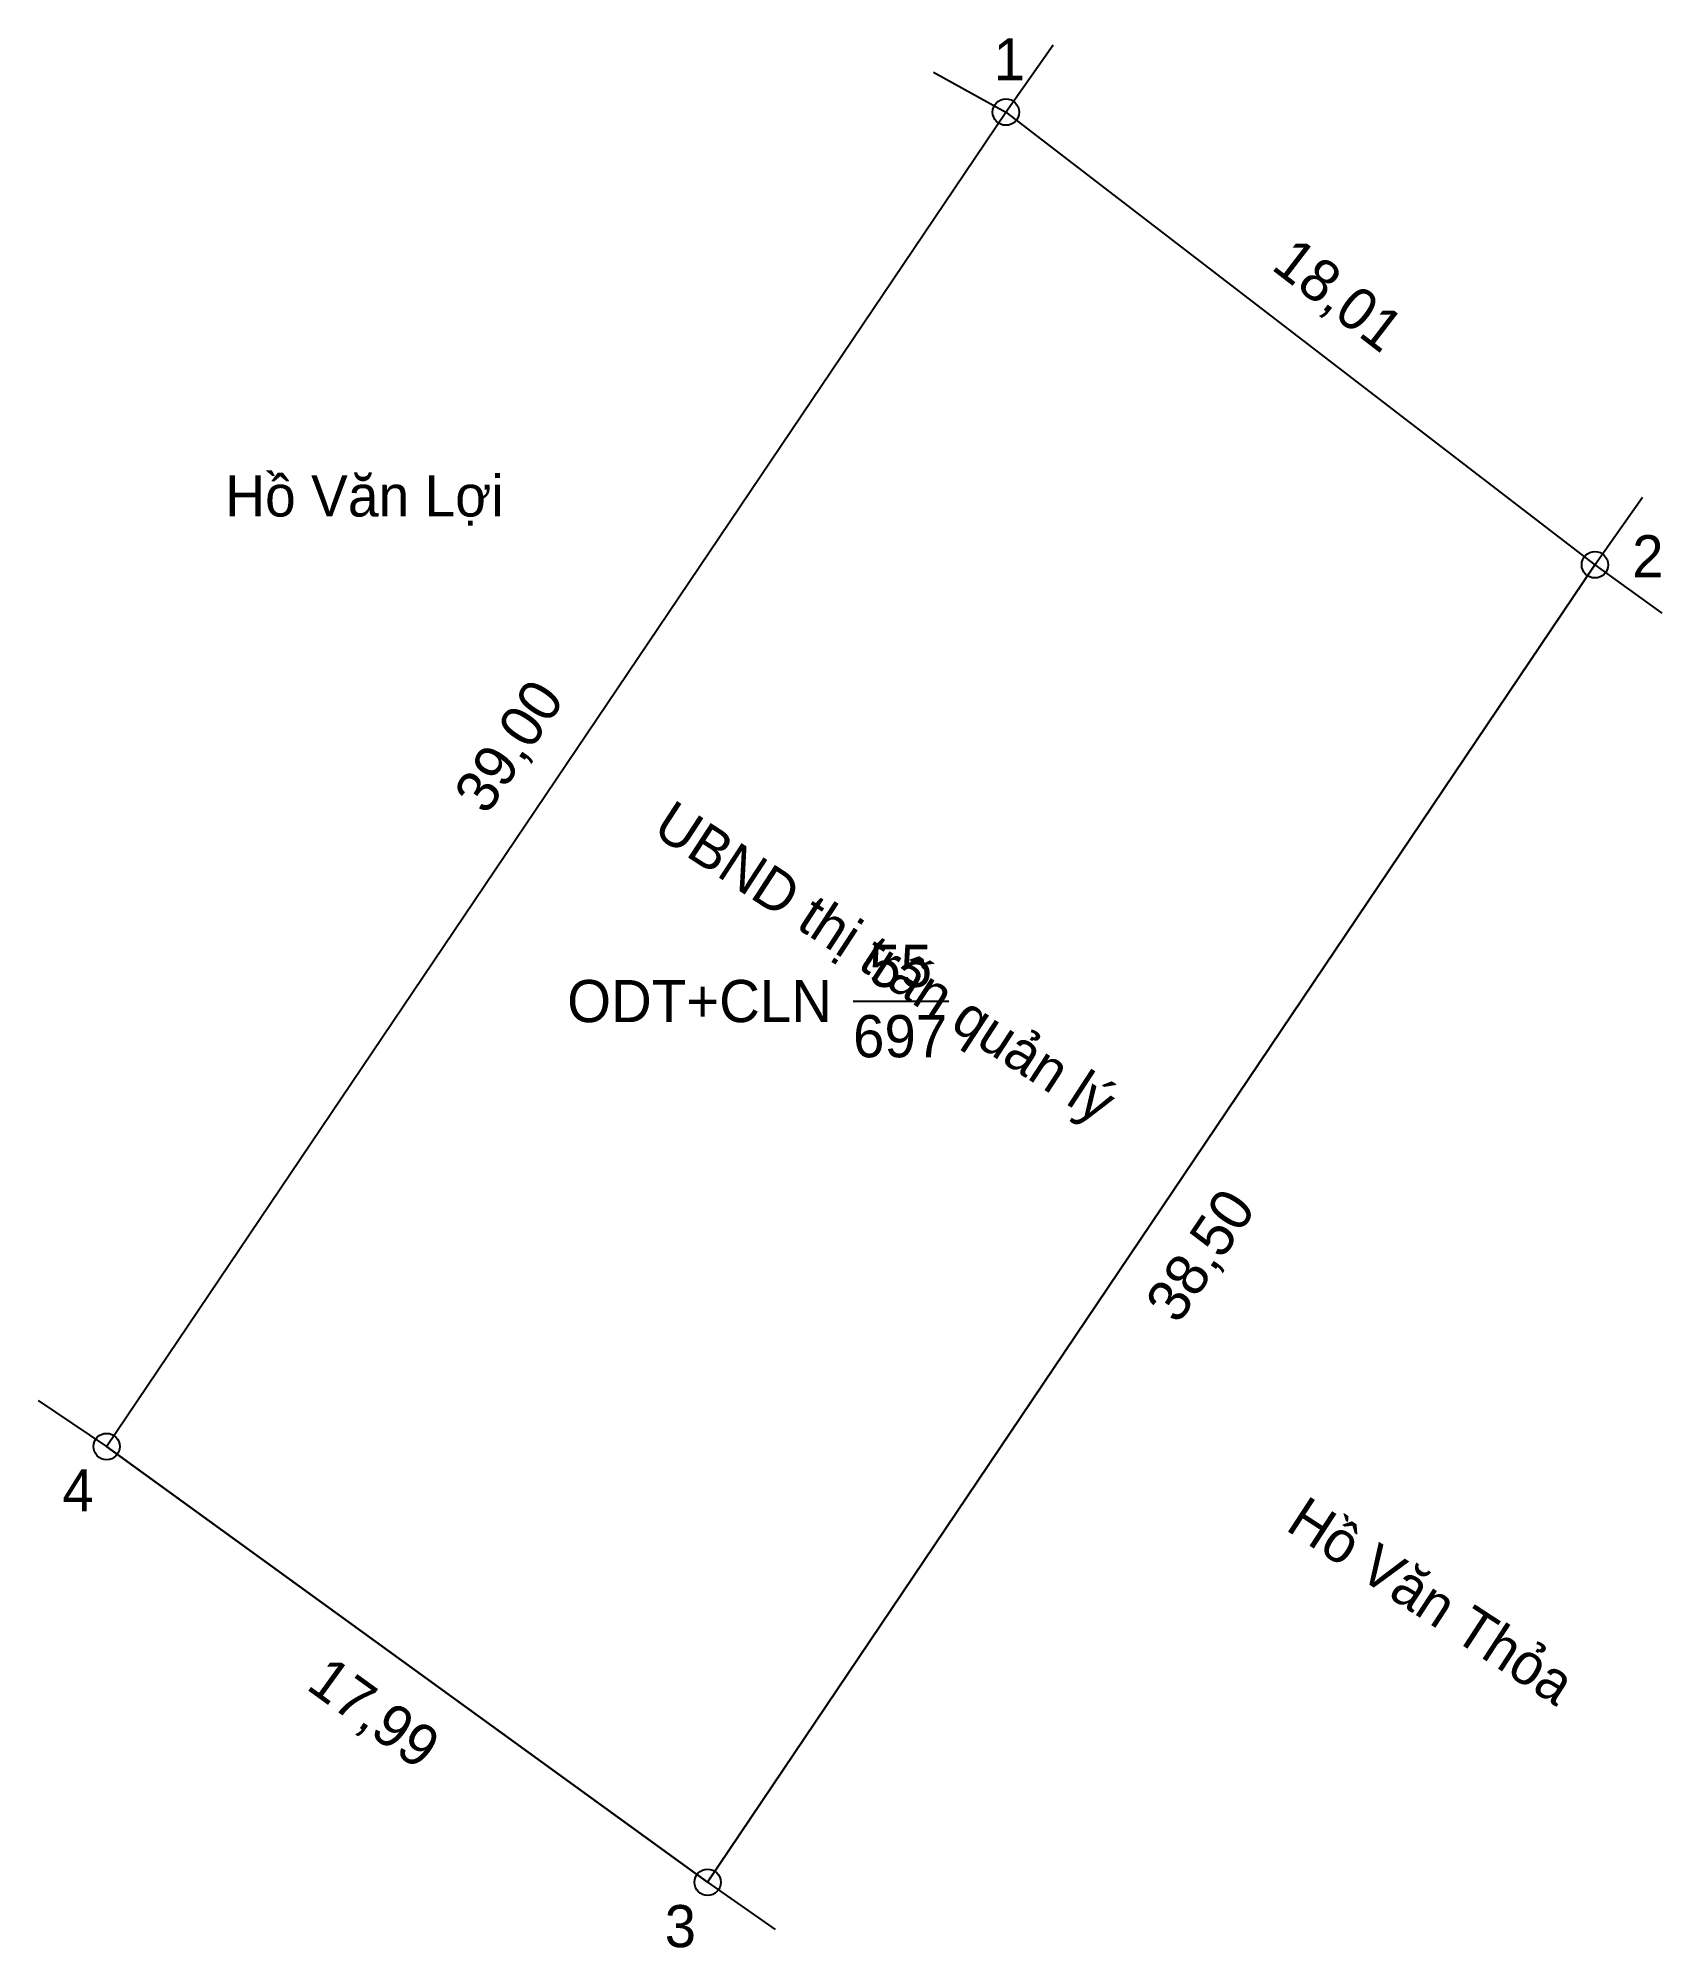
# Model space of a CAD drawing. Extents: x 535701.7 to 535741.1, y 1839181.2 to 1839227.5.
import ezdxf

# ---------------------------------------------------------------- set-up
doc = ezdxf.new("R2010")
doc.units = 0
for name, color, linetype in [('CanhThua', 7, 'Continuous'), ('ChieuDaiCanhThua', 7, 'Continuous'), ('Level 10', 7, 'Continuous'), ('Level 16', 7, 'Continuous'), ('MocDinhThua', 7, 'Continuous'), ('NhanDiaChinhThua', 7, 'Continuous'), ('SoHieuDinhThua', 7, 'Continuous')]:
    doc.layers.add(name, color=color, linetype=linetype)

msp = doc.modelspace()

# ---------------------------------------------------------------- linework, layer by layer
at = {"layer": 'CanhThua'}
for p, q in [((535703.39, 1839193.37), (535725.19, 1839225.71)), ((535725.19, 1839225.71), (535739.47, 1839214.74)), ((535739.47, 1839214.74), (535717.96, 1839182.81)), ((535717.96, 1839182.81), (535703.39, 1839193.37))]:
    msp.add_line(p, q, dxfattribs=at)
at = {"layer": 'Level 10'}
for p, q in [((535725.19, 1839225.71), (535726.335, 1839227.341)), ((535723.432, 1839226.68), (535725.19, 1839225.71)), ((535703.39, 1839193.37), (535725.19, 1839225.71)), ((535725.19, 1839225.71), (535739.47, 1839214.74)), ((535739.47, 1839214.74), (535740.62, 1839216.378)), ((535717.96, 1839182.81), (535739.47, 1839214.74)), ((535739.47, 1839214.74), (535741.092, 1839213.568)), ((535701.731, 1839194.488), (535703.39, 1839193.37)), ((535703.39, 1839193.37), (535717.96, 1839182.81)), ((535717.96, 1839182.81), (535719.594, 1839181.663))]:
    msp.add_line(p, q, dxfattribs=at)
at = {"layer": 'MocDinhThua'}
for centre in [(535725.19, 1839225.71), (535739.47, 1839214.74), (535703.39, 1839193.37), (535717.96, 1839182.81)]:
    msp.add_circle(centre, 0.32, dxfattribs=at)
at = {"layer": 'NhanDiaChinhThua'}
msp.add_line((535721.486, 1839204.167), (535723.804, 1839204.167), dxfattribs=at)

# ---------------------------------------------------------------- texts
at = {"layer": 'ChieuDaiCanhThua'}
for s, rotation, p in [('18,01', 322.4683, (535731.591, 1839221.924)), ('39,00', 56.0166, (535712.605, 1839208.646)), ('38,50', 56.0334, (535729.367, 1839196.306)), ('17,99', 324.0663, (535708.195, 1839187.516))]:
    msp.add_text(s, height=1.0223, rotation=rotation, dxfattribs=at).set_placement(p)
at = {"layer": 'Level 16'}
msp.add_text('Hồ Văn Lợi', height=1, dxfattribs=at).set_placement((535706.265, 1839215.91))
for s, p in [('UBND thị trấn quản lý', (535716.587, 1839208.232)), ('Hồ Văn Thỏa', (535731.939, 1839191.367))]:
    msp.add_text(s, height=1.00002, rotation=326.8833, dxfattribs=at).set_placement(p)
at = {"layer": 'NhanDiaChinhThua'}
for s, p in [('55', (535721.879, 1839204.508)), ('ODT+CLN', (535714.555, 1839203.656)), ('697', (535721.486, 1839202.804))]:
    msp.add_text(s, height=1.0223, dxfattribs=at).set_placement(p)
at = {"layer": 'SoHieuDinhThua'}
for s, p in [('1', (535724.892, 1839226.479)), ('2', (535740.374, 1839214.435)), ('4', (535702.317, 1839191.797)), ('3', (535716.919, 1839181.237))]:
    msp.add_text(s, height=1.022, dxfattribs=at).set_placement(p)

doc.saveas('drawing.dxf')
